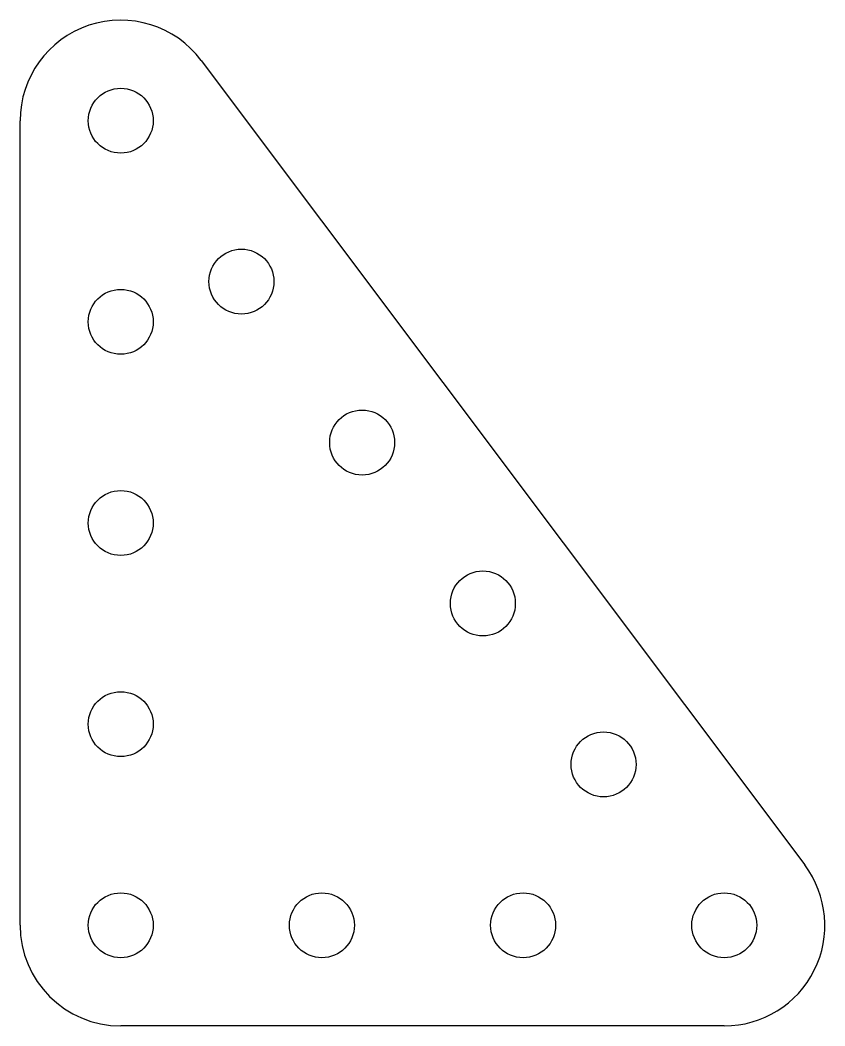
# Model space of a CAD drawing. Header units: metres. Extents: x 0 to 50.8, y 0 to 63.5.
import ezdxf

# ---------------------------------------------------------------- set-up
doc = ezdxf.new("R2010")
doc.units = ezdxf.units.M

msp = doc.modelspace()

# ---------------------------------------------------------------- linework, layer by layer
at = {"layer": 'MyLayer', "color": 0}
for p, q in [((11.43, 60.96), (49.53, 10.16)), ((0, 6.35), (0, 57.15)), ((44.45, 0), (6.35, 0))]:
    msp.add_line(p, q, dxfattribs=at)
for centre in [(6.35, 57.15), (13.97, 46.99), (6.35, 44.45), (21.59, 36.83), (6.35, 31.75), (29.21, 26.67), (6.35, 19.05), (36.83, 16.51), (6.35, 6.35), (19.05, 6.35), (31.75, 6.35), (44.45, 6.35)]:
    msp.add_circle(centre, 2.05, dxfattribs=at)
for centre, start, end in [((6.35, 57.15), 36.86985, 180), ((44.45, 6.35), 270, 36.86985), ((6.35, 6.35), 180, 270)]:
    msp.add_arc(centre, 6.35, start, end, dxfattribs=at)

doc.saveas('drawing.dxf')
